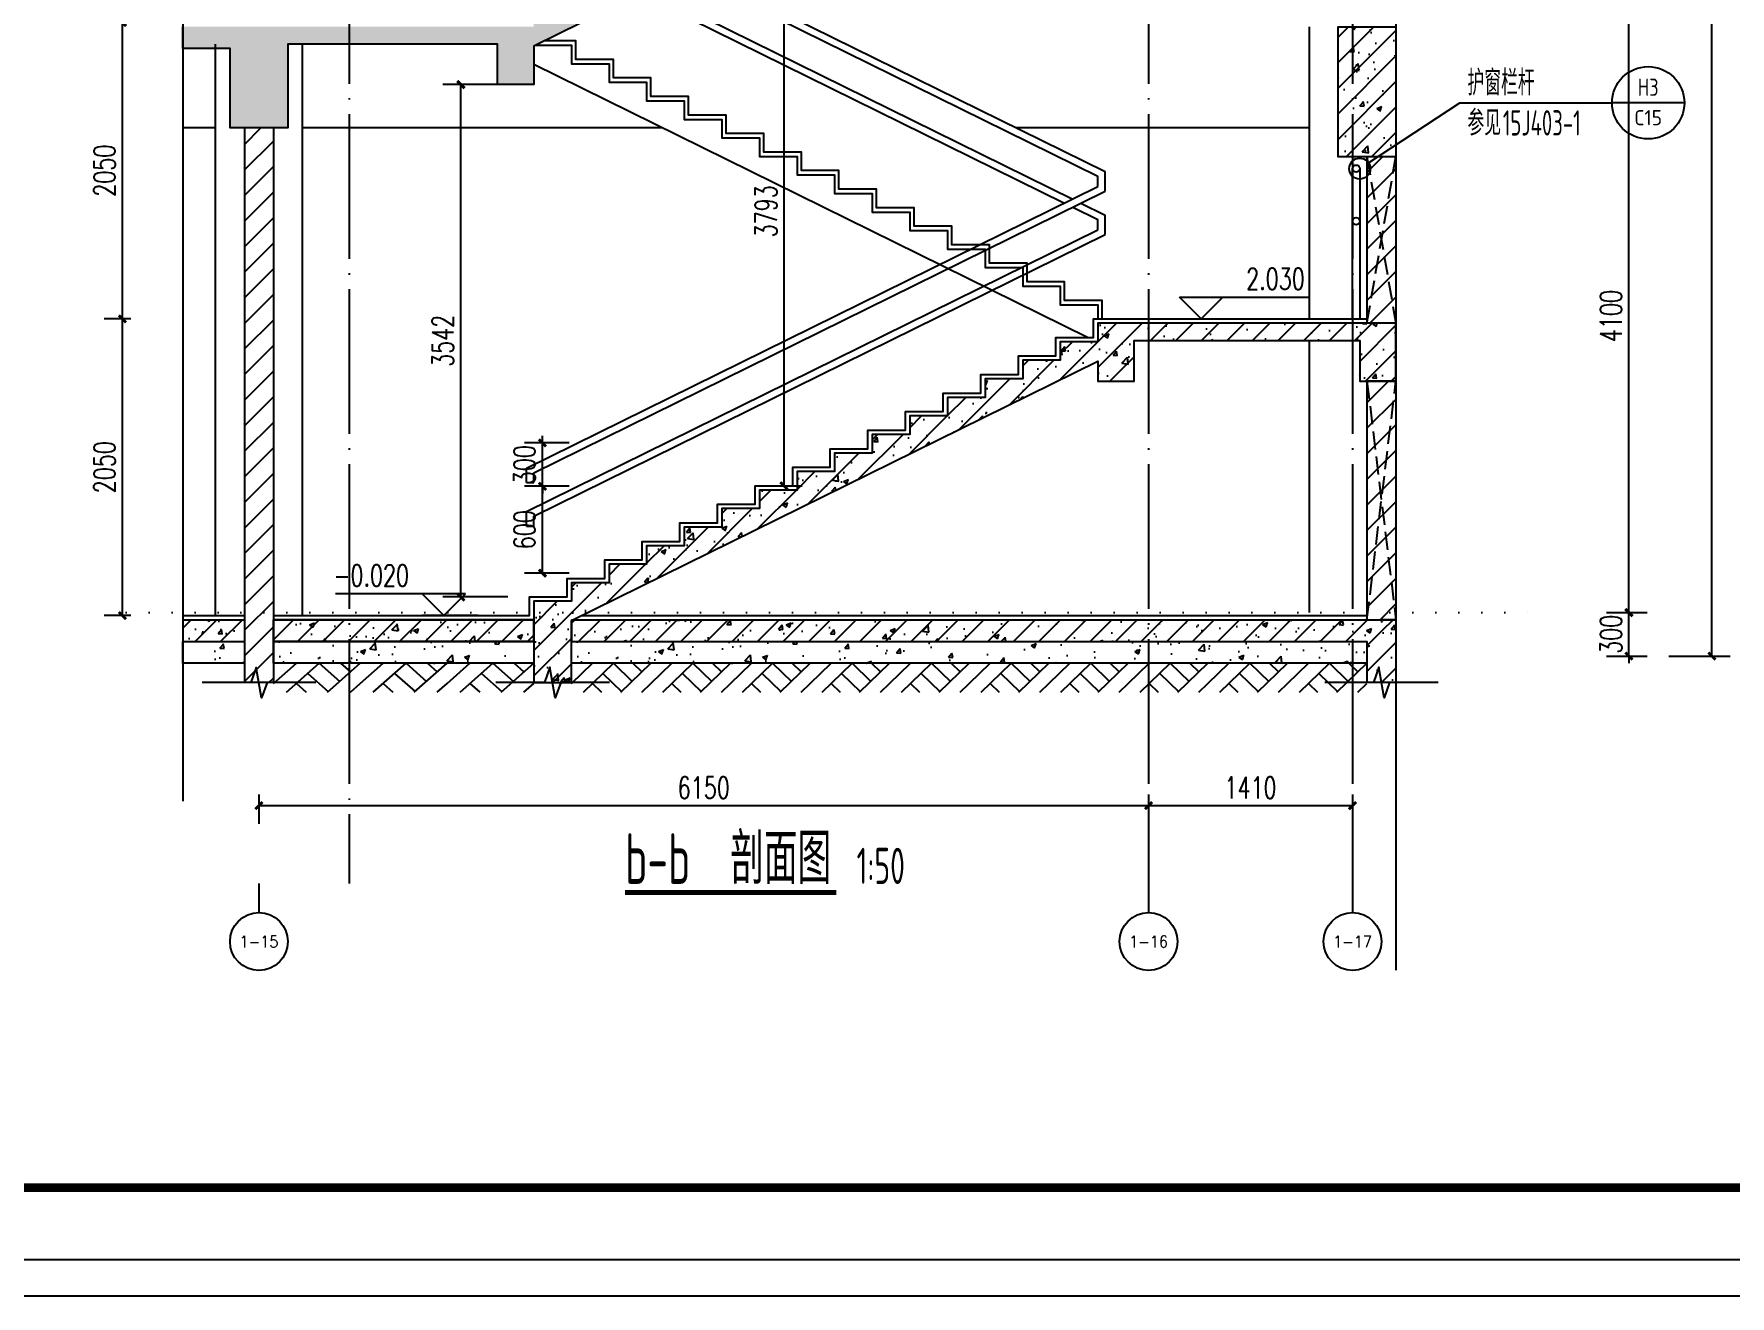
# Model space of a CAD drawing. Header units: millimetres. Extents: x -1048436 to -185795, y -983427 to 400387.
# Drawn here: x -554272 to -542546, y -688850 to -680126 of the extents above; entities that cross this region are included whole.
import ezdxf
from ezdxf.enums import TextEntityAlignment as Align

# ---------------------------------------------------------------- set-up
doc = ezdxf.new("R2010")
doc.units = ezdxf.units.MM
doc.header["$LTSCALE"] = 500
for name, pattern in [('DASH', [0.35, 0.25, -0.1]), ('DOT2', [3.175, 0, -3.175]), ('DOTE', [2.42, 2, -0.2, 0.02, -0.2])]:
    doc.linetypes.add(name, pattern=pattern)
for name, color, linetype in [('C-SHET-TTLB', 11, 'Continuous'), ('PUB_DIM', 3, 'Continuous'), ('PUB_TEXT', 7, 'Continuous'), ('建-填充', 9, 'Continuous'), ('建-墙', 254, 'Continuous'), ('建-墙-完成面', 95, 'Continuous'), ('建-墙-混凝土墙', 6, 'Continuous'), ('建-文字', 4, 'Continuous'), ('建-楼层线', 1, 'DOT2'), ('建-楼梯-扶手栏杆', 3, 'Continuous'), ('建-符号', 13, 'Continuous'), ('建-轴线', 16, 'DOTE')]:
    doc.layers.add(name, color=color, linetype=linetype)
doc.styles.add('_TCH_AXIS', font='COMPLEX', dxfattribs={"bigfont": 'GBCBIG'})
doc.styles.add('_TCH_DIM', font='SIMPLEX', dxfattribs={"bigfont": 'GBCBIG'})
doc.styles.add('_TCH_DIM_T3', font='SIMPLEX', dxfattribs={"width": 0.705882, "bigfont": 'GBCBIG'})
doc.styles.add('ECADI', font='hzs.shx', dxfattribs={"width": 0.7, "bigfont": 'hztxt.shx'})
doc.styles.add('XD2008', font='xd-hzs.shx', dxfattribs={"width": 0.7, "bigfont": 'xd-hztxt.shx'})
doc.dimstyles.new('_TCH_ARCH&&50', dxfattribs={"dimtxt": 148.75, "dimasz": 50, "dimexe": 125, "dimexo": 150, "dimgap": 50, "dimtad": 1, "dimdec": 0, "dimzin": 0, "dimdsep": 46, "dimtxsty": '_TCH_DIM_T3', "dimblk": 'ARCHTICK', "dimcen": 0.09, "dimclrt": 7, "dimazin": 2, "dimtfac": 1, "dimtdec": 0, "dimtix": 1, "dimtmove": 2, "dimatfit": 3, "dimldrblk": 'ARCHTICK', "dimfxl": 1, "dimtolj": 1, "dimtzin": 0, "dimarcsym": 0})
pattern_1 = [(45, (-240319.53, 714700.37), (-88.388348, 88.388348), []), (50, (-240319.53, 714700.37), (358.63009, -31.37607), [37.5, -412.5]), (355, (-240319.53, 714700.37), (-69.37567, 376.09607), [30, -330]), (100.4514, (-240289.64, 714697.76), (289.25469, 344.71977), [31.870095, -350.57106]), (46.1842, (-240319.53, 714800.37), (533.62052, -82.75951), [56.25, -618.75]), (96.6356, (-240275.06, 714793.47), (467.33135, 487.05894), [47.80514, -525.8565]), (351.1842, (-240319.5, 714800.37), (467.33097, 487.0593), [45, -495]), (21, (-240269.53, 714775.37), (298.453526, -201.309445), [37.5, -412.5]), (326, (-240269.53, 714775.37), (121.65767, 362.57502), [30, -330]), (71.4514, (-240244.66, 714758.6), (420.111314, 161.26525), [31.870095, -350.57106]), (37.5, (-240319.53, 714700.37), (6.079928, 166.446927), [0, -326, 0, -335, 0, -331.25]), (7.5, (-240319.53, 714700.37), (131.534769, 197.205856), [0, -191, 0, -318.5, 0, -126.25]), (327.5, (-240431.03, 714700.37), (266.911218, -11.277436), [0, -125, 0, -390, 0, -517.5]), (317.5, (-240481.03, 714700.37), (291.593085, 50.05249), [0, -162.5, 0, -259, 0, -367.5])]
pattern_2 = [(45, (0, 89.76), (-88.388383, 88.388383), [])]
pattern_3 = [(45, (0, 0), (-88.388348, 88.388348), []), (50, (0, 0), (358.63009, -31.37607), [37.5, -412.5]), (355, (0, 0), (-69.37567, 376.09607), [30, -330]), (100.4514, (29.9, -2.6), (289.25469, 344.71977), [31.8701, -350.57106]), (46.1842, (0, 100), (533.62052, -82.7595), [56.25, -618.75]), (96.6356, (44.47, 93.1), (467.33135, 487.05894), [47.80514, -525.8565]), (351.1842, (0, 100), (467.33097, 487.0593), [45, -495]), (21, (50, 75), (298.45353, -201.30945), [37.5, -412.5]), (326, (50, 75), (121.65767, 362.57502), [30, -330]), (71.4514, (74.87, 58.22), (420.11131, 161.26525), [31.8701, -350.57106]), (37.5, (0, 0), (6.079928, 166.446927), [0, -326, 0, -335, 0, -331.25]), (7.5, (0, 0), (131.53477, 197.205856), [0, -191, 0, -318.5, 0, -126.25]), (327.5, (-111.5, 0), (266.911218, -11.277436), [0, -125, 0, -390, 0, -517.5]), (317.5, (-161.5, 0), (291.593085, 50.05249), [0, -162.5, 0, -259, 0, -367.5])]

# ---------------------------------------------------------------- blocks, each defined once
blk = doc.blocks.new('集团图框A1')
at = {"layer": 'C-SHET-TTLB'}
for points in [[(1095.85, -95.53), (1095.85, -699.53), (244.85, -699.53), (244.85, -95.53)], [(1090.85, -100.53), (1090.85, -694.53), (249.85, -694.53), (249.85, -100.53)]]:
    blk.add_lwpolyline(points, close=True, dxfattribs=at)
at = {"layer": 'C-SHET-TTLB', "const_width": 1.2}
blk.add_lwpolyline([(268.25, -110.53), (1080.85, -110.53), (1080.85, -684.53), (268.25, -684.53)], close=True, dxfattribs=at)
at = {"color": 2, "style": 'ECADI', "width": 0.7}
for tag, p in [('日期1', (1073.26, -381.71)), ('序号1', (1009.72, -381.88)), ('记要1', (1037.92, -381.9)), ('序号2', (1009.72, -387.77)), ('记要2', (1037.92, -387.79)), ('日期2', (1073.26, -387.6)), ('日期3', (1073.26, -393.46)), ('序号3', (1009.72, -393.63)), ('记要3', (1037.92, -393.65)), ('序号4', (1009.72, -399.51)), ('记要4', (1037.92, -399.53)), ('日期4', (1073.26, -399.35)), ('合作设计单位', (1042.53, -542.75)), ('审定人', (1041.84, -561.74)), ('审核人', (1041.84, -571.23)), ('设计总负责人', (1041.84, -580.99)), ('专业负责人', (1041.84, -591.72)), ('校对人', (1041.84, -601.96)), ('设计人', (1041.84, -611.83)), ('建设单位上', (1044.38, -619.93)), ('建设单位中', (1044.38, -623.89)), ('建设单位下', (1044.38, -627.74)), ('项目名称上', (1044.35, -632.3)), ('项目名称中', (1044.35, -636.38)), ('项目名称下', (1044.35, -640.33)), ('子项', (1043.59, -646.93)), ('图名上', (1044.47, -653.59)), ('图名中', (1044.47, -657.5)), ('图名下', (1044.47, -661.62)), ('工程编号', (1027.1, -667.58)), ('阶段', (1063.92, -667.61)), ('比例', (1025.96, -674.19)), ('专业', (1063.72, -673.97)), ('日期', (1026.1, -680.73)), ('图别、图号', (1066.05, -680.84))]:
    blk.add_attdef(tag, text='', height=3.5, dxfattribs=at).set_placement(p, align=Align.MIDDLE)
blk = doc.blocks.new('A1')
blk.add_blockref('集团图框A1', (-609654.51, -640037.88))
blk = doc.blocks.new('_ArchTick')
at = {"color": 0, "linetype": 'ByBlock', "const_width": 0.4}
blk.add_lwpolyline([(-0.5, -0.5), (0.5, 0.5)], dxfattribs=at)
blk = doc.blocks.new('*D234')
at = {"layer": 'Defpoints', "color": 0, "transparency": 16777216}
for p in [(-549286, -679456), (-549086, -679456), (-549286, -683249)]:
    blk.add_point(p, dxfattribs=at)
at = {"layer": 'PUB_DIM', "color": 0, "lineweight": -2, "transparency": 16777216}
for p, q in [((-549136, -679456), (-548961, -679456)), ((-549086, -683249), (-549086, -679456)), ((-549136, -683249), (-548961, -683249))]:
    blk.add_line(p, q, dxfattribs=at)
at = {"layer": 'PUB_DIM', "color": 0, "lineweight": -2, "transparency": 16777216, "xscale": 50, "yscale": 50, "zscale": 50}
for p, rotation in [((-549086, -679456), 90), ((-549086, -683249), 270)]:
    blk.add_blockref('_ArchTick', p, dxfattribs=dict(at, rotation=rotation))
at = {"layer": 'PUB_DIM', "color": 7, "transparency": 16777216, "insert": (-549211, -681352), "char_height": 148.8, "attachment_point": 5, "rotation": 90, "style": '_TCH_DIM_T3'}
blk.add_mtext('\\A1;3793', dxfattribs=at)
blk = doc.blocks.new('*D235')
at = {"layer": 'Defpoints', "color": 0, "transparency": 16777216}
for p in [(-551320, -680476), (-550846, -680476), (-550846, -684018)]:
    blk.add_point(p, dxfattribs=at)
at = {"layer": 'PUB_DIM', "color": 0, "lineweight": -2, "transparency": 16777216}
for p, q in [((-550996, -680476), (-551445, -680476)), ((-551320, -684018), (-551320, -680476)), ((-550996, -684018), (-551445, -684018))]:
    blk.add_line(p, q, dxfattribs=at)
at = {"layer": 'PUB_DIM', "color": 0, "lineweight": -2, "transparency": 16777216, "xscale": 50, "yscale": 50, "zscale": 50}
for p, rotation in [((-551320, -680476), 90), ((-551320, -684018), 270)]:
    blk.add_blockref('_ArchTick', p, dxfattribs=dict(at, rotation=rotation))
at = {"layer": 'PUB_DIM', "color": 7, "transparency": 16777216, "insert": (-551445, -682247), "char_height": 148.8, "attachment_point": 5, "rotation": 90, "style": '_TCH_DIM_T3'}
blk.add_mtext('\\A1;3542', dxfattribs=at)
blk = doc.blocks.new('*D236')
at = {"layer": 'Defpoints', "color": 0, "transparency": 16777216}
for p in [(-543120, -661526), (-542671, -661526), (-543120, -684426)]:
    blk.add_point(p, dxfattribs=at)
at = {"layer": 'PUB_DIM', "color": 0, "lineweight": -2, "transparency": 16777216}
for p, q in [((-542970, -661526), (-542546, -661526)), ((-542671, -684426), (-542671, -661526)), ((-542970, -684426), (-542546, -684426))]:
    blk.add_line(p, q, dxfattribs=at)
at = {"layer": 'PUB_DIM', "color": 0, "lineweight": -2, "transparency": 16777216, "xscale": 50, "yscale": 50, "zscale": 50}
for p, rotation in [((-542671, -661526), 90), ((-542671, -684426), 270)]:
    blk.add_blockref('_ArchTick', p, dxfattribs=dict(at, rotation=rotation))
at = {"layer": 'PUB_DIM', "color": 7, "transparency": 16777216, "insert": (-542808, -678003), "char_height": 148.8, "attachment_point": 5, "rotation": 90, "style": '_TCH_DIM_T3'}
blk.add_mtext('\\A1;22900', dxfattribs=at)
blk = doc.blocks.new('*D237')
at = {"layer": 'Defpoints', "color": 0, "transparency": 16777216}
for p in [(-543551, -684126), (-543245, -684126), (-543551, -684426)]:
    blk.add_point(p, dxfattribs=at)
at = {"layer": 'PUB_DIM', "color": 0, "lineweight": -2, "transparency": 16777216}
for p, q in [((-543245, -684126), (-543245, -684076)), ((-543401, -684126), (-543120, -684126)), ((-543245, -684426), (-543245, -684126)), ((-543401, -684426), (-543120, -684426)), ((-543245, -684426), (-543245, -684476))]:
    blk.add_line(p, q, dxfattribs=at)
at = {"layer": 'PUB_DIM', "color": 0, "lineweight": -2, "transparency": 16777216, "xscale": 50, "yscale": 50, "zscale": 50}
for p, rotation in [((-543245, -684126), 270), ((-543245, -684426), 90)]:
    blk.add_blockref('_ArchTick', p, dxfattribs=dict(at, rotation=rotation))
at = {"layer": 'PUB_DIM', "color": 7, "transparency": 16777216, "insert": (-543369, -684276), "char_height": 148.8, "attachment_point": 5, "rotation": 90, "style": '_TCH_DIM_T3'}
blk.add_mtext('\\A1;300', dxfattribs=at)
blk = doc.blocks.new('*D238')
at = {"layer": 'Defpoints', "color": 0, "transparency": 16777216}
for p in [(-543551, -680026), (-543245, -680026), (-543551, -684126)]:
    blk.add_point(p, dxfattribs=at)
at = {"layer": 'PUB_DIM', "color": 0, "lineweight": -2, "transparency": 16777216}
for p, q in [((-543401, -680026), (-543120, -680026)), ((-543245, -684126), (-543245, -680026)), ((-543401, -684126), (-543120, -684126))]:
    blk.add_line(p, q, dxfattribs=at)
at = {"layer": 'PUB_DIM', "color": 0, "lineweight": -2, "transparency": 16777216, "xscale": 50, "yscale": 50, "zscale": 50}
for p, rotation in [((-543245, -680026), 90), ((-543245, -684126), 270)]:
    blk.add_blockref('_ArchTick', p, dxfattribs=dict(at, rotation=rotation))
at = {"layer": 'PUB_DIM', "color": 7, "transparency": 16777216, "insert": (-543369, -682076), "char_height": 148.8, "attachment_point": 5, "rotation": 90, "style": '_TCH_DIM_T3'}
blk.add_mtext('\\A1;4100', dxfattribs=at)
blk = doc.blocks.new('*D2611')
at = {"layer": 'Defpoints', "color": 0, "transparency": 16777216}
for p in [(-550756, -683253), (-550421, -683253), (-550421, -683853)]:
    blk.add_point(p, dxfattribs=at)
at = {"layer": 'PUB_DIM', "color": 0, "lineweight": -2, "transparency": 16777216}
for p, q in [((-550571, -683253), (-550881, -683253)), ((-550756, -683853), (-550756, -683253)), ((-550571, -683853), (-550881, -683853))]:
    blk.add_line(p, q, dxfattribs=at)
at = {"layer": 'PUB_DIM', "color": 0, "lineweight": -2, "transparency": 16777216, "xscale": 50, "yscale": 50, "zscale": 50}
for p, rotation in [((-550756, -683253), 90), ((-550756, -683853), 270)]:
    blk.add_blockref('_ArchTick', p, dxfattribs=dict(at, rotation=rotation))
at = {"layer": 'PUB_DIM', "color": 7, "transparency": 16777216, "insert": (-550880, -683553), "char_height": 148.8, "attachment_point": 5, "rotation": 90, "style": '_TCH_DIM_T3'}
blk.add_mtext('\\A1;600', dxfattribs=at)
blk = doc.blocks.new('*D2612')
at = {"layer": 'Defpoints', "color": 0, "transparency": 16777216}
for p in [(-550756, -682953), (-550421, -682953), (-550421, -683253)]:
    blk.add_point(p, dxfattribs=at)
at = {"layer": 'PUB_DIM', "color": 0, "lineweight": -2, "transparency": 16777216}
for p, q in [((-550756, -682953), (-550756, -682903)), ((-550571, -682953), (-550881, -682953)), ((-550756, -683253), (-550756, -682953)), ((-550571, -683253), (-550881, -683253)), ((-550756, -683253), (-550756, -683303))]:
    blk.add_line(p, q, dxfattribs=at)
at = {"layer": 'PUB_DIM', "color": 0, "lineweight": -2, "transparency": 16777216, "xscale": 50, "yscale": 50, "zscale": 50}
for p, rotation in [((-550756, -682953), 270), ((-550756, -683253), 90)]:
    blk.add_blockref('_ArchTick', p, dxfattribs=dict(at, rotation=rotation))
at = {"layer": 'PUB_DIM', "color": 7, "transparency": 16777216, "insert": (-550880, -683103), "char_height": 148.8, "attachment_point": 5, "rotation": 90, "style": '_TCH_DIM_T3'}
blk.add_mtext('\\A1;300', dxfattribs=at)
blk = doc.blocks.new('*D2673')
at = {"layer": 'Defpoints', "color": 0, "transparency": 16777216}
for p in [(-552716, -685234), (-546566, -685234), (-546566, -685460)]:
    blk.add_point(p, dxfattribs=at)
at = {"layer": 'PUB_DIM', "color": 0, "lineweight": -2, "transparency": 16777216}
for p, q in [((-552716, -685384), (-552716, -685585)), ((-546566, -685384), (-546566, -685585)), ((-552716, -685460), (-546566, -685460))]:
    blk.add_line(p, q, dxfattribs=at)
at = {"layer": 'PUB_DIM', "color": 0, "lineweight": -2, "transparency": 16777216, "xscale": 50, "yscale": 50, "zscale": 50, "rotation": 180}
blk.add_blockref('_ArchTick', (-552716, -685460), dxfattribs=at)
at = {"layer": 'PUB_DIM', "color": 0, "lineweight": -2, "transparency": 16777216, "xscale": 50, "yscale": 50, "zscale": 50}
blk.add_blockref('_ArchTick', (-546566, -685460), dxfattribs=at)
at = {"layer": 'PUB_DIM', "color": 7, "transparency": 16777216, "insert": (-549641, -685336), "char_height": 148.8, "attachment_point": 5, "style": '_TCH_DIM_T3'}
blk.add_mtext('\\A1;6150', dxfattribs=at)
blk = doc.blocks.new('*D2674')
at = {"layer": 'Defpoints', "color": 0, "transparency": 16777216}
for p in [(-546566, -685234), (-545156, -685234), (-545156, -685460)]:
    blk.add_point(p, dxfattribs=at)
at = {"layer": 'PUB_DIM', "color": 0, "lineweight": -2, "transparency": 16777216}
for p, q in [((-546566, -685384), (-546566, -685585)), ((-545156, -685384), (-545156, -685585)), ((-546566, -685460), (-545156, -685460))]:
    blk.add_line(p, q, dxfattribs=at)
at = {"layer": 'PUB_DIM', "color": 0, "lineweight": -2, "transparency": 16777216, "xscale": 50, "yscale": 50, "zscale": 50, "rotation": 180}
blk.add_blockref('_ArchTick', (-546566, -685460), dxfattribs=at)
at = {"layer": 'PUB_DIM', "color": 0, "lineweight": -2, "transparency": 16777216, "xscale": 50, "yscale": 50, "zscale": 50}
blk.add_blockref('_ArchTick', (-545156, -685460), dxfattribs=at)
at = {"layer": 'PUB_DIM', "color": 7, "transparency": 16777216, "insert": (-545861, -685336), "char_height": 148.8, "attachment_point": 5, "style": '_TCH_DIM_T3'}
blk.add_mtext('\\A1;1410', dxfattribs=at)
blk = doc.blocks.new('*D2683')
at = {"layer": 'Defpoints', "color": 0, "transparency": 16777216}
for p in [(-553660, -682096), (-553452, -682096), (-553452, -684146)]:
    blk.add_point(p, dxfattribs=at)
at = {"layer": 'PUB_DIM', "color": 0, "lineweight": -2, "transparency": 16777216}
for p, q in [((-553602, -682096), (-553785, -682096)), ((-553660, -684146), (-553660, -682096)), ((-553602, -684146), (-553785, -684146))]:
    blk.add_line(p, q, dxfattribs=at)
at = {"layer": 'PUB_DIM', "color": 0, "lineweight": -2, "transparency": 16777216, "xscale": 50, "yscale": 50, "zscale": 50}
for p, rotation in [((-553660, -682096), 90), ((-553660, -684146), 270)]:
    blk.add_blockref('_ArchTick', p, dxfattribs=dict(at, rotation=rotation))
at = {"layer": 'PUB_DIM', "color": 7, "transparency": 16777216, "insert": (-553784, -683121), "char_height": 148.8, "attachment_point": 5, "rotation": 90, "style": '_TCH_DIM_T3'}
blk.add_mtext('\\A1;2050', dxfattribs=at)
blk = doc.blocks.new('*D2684')
at = {"layer": 'Defpoints', "color": 0, "transparency": 16777216}
for p in [(-553660, -680046), (-553452, -680046), (-553452, -682096)]:
    blk.add_point(p, dxfattribs=at)
at = {"layer": 'PUB_DIM', "color": 0, "lineweight": -2, "transparency": 16777216}
for p, q in [((-553602, -680046), (-553785, -680046)), ((-553660, -682096), (-553660, -680046)), ((-553602, -682096), (-553785, -682096))]:
    blk.add_line(p, q, dxfattribs=at)
at = {"layer": 'PUB_DIM', "color": 0, "lineweight": -2, "transparency": 16777216, "xscale": 50, "yscale": 50, "zscale": 50}
for p, rotation in [((-553660, -680046), 90), ((-553660, -682096), 270)]:
    blk.add_blockref('_ArchTick', p, dxfattribs=dict(at, rotation=rotation))
at = {"layer": 'PUB_DIM', "color": 7, "transparency": 16777216, "insert": (-553784, -681071), "char_height": 148.8, "attachment_point": 5, "rotation": 90, "style": '_TCH_DIM_T3'}
blk.add_mtext('\\A1;2050', dxfattribs=at)
blk = doc.blocks.new('$LinePat$素土夯实')
at = {"color": 0}
for p, q in [((0, -210), (210, 0)), ((120, -300), (420, 0)), ((420, 0), (608, -188)), ((495, -300), (795, 0)), ((615, 0), (705, -90)), ((315, -105), (502, -293)), ((210, -210), (300, -300)), ((705, -300), (795, -210))]:
    blk.add_line(p, q, dxfattribs=at)

msp = doc.modelspace()

# ---------------------------------------------------------------- hatches: boundary and pattern name
h = msp.add_hatch()
h.set_pattern_fill('混凝土', color=256, scale=50)
h.set_pattern_definition([(50, (73816.1, 60786.92), (358.63009, -31.37607), [37.5, -412.5]), (355, (73816.1, 60786.92), (-69.37567, 376.09607), [30, -330]), (100.4514, (73846, 60784.3), (289.25469, 344.71977), [31.8701, -350.57106]), (46.1842, (73816.1, 60886.92), (533.62052, -82.7595), [56.25, -618.75]), (96.6356, (73860.6, 60880), (467.33135, 487.05894), [47.80514, -525.8565]), (351.1842, (73816.1, 60886.9), (467.33097, 487.0593), [45, -495]), (21, (73866.1, 60861.92), (298.45353, -201.309445), [37.5, -412.5]), (326, (73866.1, 60861.92), (121.65767, 362.57502), [30, -330]), (71.4514, (73890.98, 60845.15), (420.11131, 161.26525), [31.8701, -350.57106]), (37.5, (73816.11, 60786.92), (6.079928, 166.446927), [0, -326, 0, -335, 0, -331.25]), (7.5, (73816.11, 60786.92), (131.53477, 197.205856), [0, -191, 0, -318.5, 0, -126.25]), (327.5, (73704.61, 60786.92), (266.911218, -11.277436), [0, -125, 0, -390, 0, -517.5]), (317.5, (73654.6, 60786.92), (291.593085, 50.05249), [0, -162.5, 0, -259, 0, -367.5])])
h.paths.add_polyline_path([(-553241.2, -684325.9), (-552815.9, -684325.9), (-552815.9, -684475.9), (-553241.2, -684475.9)])
h = msp.add_hatch()
h.set_pattern_fill('混凝土', color=256, scale=50)
h.set_pattern_definition([(50, (76075.97, 60786.92), (358.63009, -31.37607), [37.5, -412.5]), (355, (76075.97, 60786.92), (-69.37567, 376.09607), [30, -330]), (100.4514, (76105.85, 60784.3), (289.25469, 344.71977), [31.8701, -350.57106]), (46.1842, (76075.97, 60886.92), (533.62052, -82.7595), [56.25, -618.75]), (96.6356, (76120.43, 60880), (467.33135, 487.05894), [47.80514, -525.8565]), (351.1842, (76075.97, 60886.9), (467.33097, 487.0593), [45, -495]), (21, (76125.97, 60861.92), (298.45353, -201.309445), [37.5, -412.5]), (326, (76125.97, 60861.92), (121.65767, 362.57502), [30, -330]), (71.4514, (76150.84, 60845.15), (420.11131, 161.26525), [31.8701, -350.57106]), (37.5, (76075.97, 60786.92), (6.079928, 166.446927), [0, -326, 0, -335, 0, -331.25]), (7.5, (76075.97, 60786.92), (131.53477, 197.205856), [0, -191, 0, -318.5, 0, -126.25]), (327.5, (75964.47, 60786.92), (266.911218, -11.277436), [0, -125, 0, -390, 0, -517.5]), (317.5, (75914.47, 60786.92), (291.593085, 50.05249), [0, -162.5, 0, -259, 0, -367.5])])
h.paths.add_polyline_path([(-552616.1, -684325.9), (-550816, -684325.9), (-550816, -684475.9), (-552616.1, -684475.9)])
h = msp.add_hatch()
h.set_pattern_fill('混凝土', color=256, scale=50)
h.set_pattern_definition([(50, (78136.04, 60786.92), (358.63009, -31.37607), [37.5, -412.5]), (355, (78136.04, 60786.92), (-69.37567, 376.09607), [30, -330]), (100.4514, (78165.92, 60784.3), (289.25469, 344.71977), [31.8701, -350.57106]), (46.1842, (78136.04, 60886.92), (533.62052, -82.7595), [56.25, -618.75]), (96.6356, (78180.5, 60880), (467.33135, 487.05894), [47.80514, -525.8565]), (351.1842, (78136.04, 60886.9), (467.33097, 487.0593), [45, -495]), (21, (78186.04, 60861.92), (298.45353, -201.309445), [37.5, -412.5]), (326, (78186.04, 60861.92), (121.65767, 362.57502), [30, -330]), (71.4514, (78210.9, 60845.15), (420.11131, 161.26525), [31.8701, -350.57106]), (37.5, (78136.04, 60786.92), (6.079928, 166.446927), [0, -326, 0, -335, 0, -331.25]), (7.5, (78136.04, 60786.92), (131.53477, 197.205856), [0, -191, 0, -318.5, 0, -126.25]), (327.5, (78024.54, 60786.92), (266.911218, -11.277436), [0, -125, 0, -390, 0, -517.5]), (317.5, (77974.54, 60786.92), (291.593085, 50.05249), [0, -162.5, 0, -259, 0, -367.5])])
h.paths.add_polyline_path([(-550556, -684325.9), (-545056, -684325.9), (-545056, -684475.9), (-550556, -684475.9)])
at = {"layer": '建-填充'}
h = msp.add_hatch(dxfattribs=at)
h.set_pattern_fill('钢筋混凝土', color=256, scale=50, style=0)
h.set_pattern_definition(pattern_1)
h.paths.add_polyline_path([(-553241.2, -680225.9), (-553241.2, -680075.9), (-550816, -680075.9), (-550816, -679947.7), (-550556, -679947.7), (-550556, -679819.6), (-550296, -679819.6), (-550296, -679691.5), (-550036, -679691.5), (-550036, -679563.4), (-549776, -679563.4), (-549776, -679435.2), (-549516, -679435.2), (-549516, -679307.1), (-549256, -679307.1), (-549256, -679179), (-548996, -679179), (-548996, -679050.9), (-548736, -679050.9), (-548736, -678922.7), (-548476, -678922.7), (-548476, -678794.6), (-548216, -678794.6), (-548216, -678666.5), (-547956, -678666.5), (-547956, -678538.4), (-547696, -678538.4), (-547696, -678410.2), (-547436, -678410.2), (-547436, -678282.1), (-547176, -678282.1), (-547176, -678154), (-546916, -678154), (-546916, -678025.9), (-544856, -678025.9), (-544856, -678425.9), (-545106, -678425.9), (-545106, -678145.9), (-546666, -678145.9), (-546666, -678425.9), (-546916, -678425.9), (-546916, -678287.8), (-550816, -680209.6), (-550816, -680475.9), (-551066, -680475.9), (-551066, -680195.9), (-552516, -680195.9), (-552516, -680775.9), (-552916, -680775.9), (-552916, -680225.9)])
h = msp.add_hatch(dxfattribs=at)
h.set_pattern_fill('钢筋混凝土', color=256, scale=50, style=0)
h.set_pattern_definition([(45, (-240059.6, 714700.37), (-88.388348, 88.388348), []), (50, (-240059.6, 714700.37), (358.63009, -31.37607), [37.5, -412.5]), (355, (-240059.6, 714700.37), (-69.37567, 376.09607), [30, -330]), (100.4514, (-240029.7, 714697.76), (289.25469, 344.71977), [31.870095, -350.57106]), (46.1842, (-240059.6, 714800.37), (533.62052, -82.75951), [56.25, -618.75]), (96.6356, (-240015.13, 714793.47), (467.33135, 487.05894), [47.80514, -525.8565]), (351.1842, (-240059.6, 714800.37), (467.33097, 487.0593), [45, -495]), (21, (-240009.6, 714775.37), (298.453526, -201.309445), [37.5, -412.5]), (326, (-240009.6, 714775.37), (121.65767, 362.57502), [30, -330]), (71.4514, (-239984.73, 714758.6), (420.111314, 161.26525), [31.870095, -350.57106]), (37.5, (-240059.6, 714700.37), (6.079928, 166.446927), [0, -326, 0, -335, 0, -331.25]), (7.5, (-240059.6, 714700.37), (131.534769, 197.205856), [0, -191, 0, -318.5, 0, -126.25]), (327.5, (-240171.1, 714700.37), (266.911218, -11.277436), [0, -125, 0, -390, 0, -517.5]), (317.5, (-240221.1, 714700.37), (291.593085, 50.05249), [0, -162.5, 0, -259, 0, -367.5])])
h.paths.add_polyline_path([(-544856, -680075.9), (-544856, -680975.9), (-545256, -680975.9), (-545256, -680075.9)])
h = msp.add_hatch(dxfattribs=at)
h.set_pattern_fill('普通砖', color=256, scale=50, style=0)
h.set_pattern_definition(pattern_2)
h.paths.add_polyline_path([(-552816.1, -680775.9), (-552816.1, -684609.6), (-552616.1, -684609.6), (-552616.1, -680775.9)])
h = msp.add_hatch(dxfattribs=at)
h.set_pattern_fill('普通砖', color=256, scale=50, style=0)
h.set_pattern_definition(pattern_2)
h.paths.add_polyline_path([(-545056, -680975.9), (-545056, -682125.9), (-544856, -682125.9), (-544856, -680975.9)])
h = msp.add_hatch(dxfattribs=at)
h.set_pattern_fill('钢筋混凝土', color=256, scale=50, style=0)
h.set_pattern_definition(pattern_1)
h.paths.add_polyline_path([(-550556, -684609.6), (-550556, -684181.5), (-546916, -682387.8), (-546916, -682525.9), (-546666, -682525.9), (-546666, -682245.9), (-545106, -682245.9), (-545106, -682525.9), (-544856, -682525.9), (-544856, -682125.9), (-546916, -682125.9), (-546916, -682254), (-547176, -682254), (-547176, -682382.1), (-547436, -682382.1), (-547436, -682510.2), (-547696, -682510.2), (-547696, -682638.4), (-547956, -682638.4), (-547956, -682766.5), (-548216, -682766.5), (-548216, -682894.6), (-548476, -682894.6), (-548476, -683022.7), (-548736, -683022.7), (-548736, -683150.9), (-548996, -683150.9), (-548996, -683279), (-549256, -683279), (-549256, -683407.1), (-549516, -683407.1), (-549516, -683535.2), (-549776, -683535.2), (-549776, -683663.4), (-550036, -683663.4), (-550036, -683791.5), (-550296, -683791.5), (-550296, -683919.6), (-550556, -683919.6), (-550556, -684047.7), (-550816, -684047.7), (-550816, -684609.6)])
h = msp.add_hatch(dxfattribs=at)
h.set_pattern_fill('普通砖', color=256, scale=50, style=0)
h.set_pattern_definition(pattern_2)
h.paths.add_polyline_path([(-545056, -682525.9), (-545056, -684175.9), (-544856, -684175.9), (-544856, -682525.9)])
h = msp.add_hatch(dxfattribs=at)
h.set_pattern_fill('钢筋混凝土', color=256, scale=50, style=0)
h.set_pattern_definition(pattern_3)
h.paths.add_polyline_path([(-553241.2, -684325.9), (-552815.9, -684325.9), (-552815.9, -684175.9), (-553241.2, -684175.9)])
h = msp.add_hatch(dxfattribs=at)
h.set_pattern_fill('钢筋混凝土', color=256, scale=50, style=0)
h.set_pattern_definition(pattern_3)
h.paths.add_polyline_path([(-550816, -684175.9), (-552616.1, -684175.9), (-552616.1, -684325.9), (-550816, -684325.9)])
h = msp.add_hatch(dxfattribs=at)
h.set_pattern_fill('钢筋混凝土', color=256, scale=50, style=0)
h.set_pattern_definition(pattern_3)
h.paths.add_polyline_path([(-550556, -684325.9), (-545056, -684325.9), (-544981, -684238.4), (-545056, -684175.9), (-550556, -684175.9)])
h = msp.add_hatch(dxfattribs=at)
h.set_pattern_fill('钢筋混凝土', color=256, scale=50, style=0)
h.set_pattern_definition(pattern_3)
h.paths.add_polyline_path([(-544956, -684175.9), (-544955.9, -684175.9), (-544981, -684238.4), (-544856, -684275.9), (-544856, -684175.9)])
h = msp.add_hatch(dxfattribs=at)
h.set_pattern_fill('钢筋混凝土', color=256, scale=50, style=0)
h.set_pattern_definition(pattern_3)
h.paths.add_polyline_path([(-544981, -684238.4), (-545056, -684325.9), (-545056, -684609.6), (-544856, -684609.6), (-544856, -684275.9)])

# ---------------------------------------------------------------- linework, layer by layer
for p, q in [((-544856, -672525.9), (-544856, -686597.8)), ((-545456, -680075.9), (-545456, -682095.9)), ((-553016, -684145.9), (-553016, -680195.9)), ((-552416, -684145.9), (-552416, -680195.9)), ((-553016, -680775.9), (-553241.2, -680775.9)), ((-549927, -680775.9), (-552416, -680775.9)), ((-545456, -680775.9), (-547478.3, -680775.9)), ((-545456, -682245.9), (-545456, -684125.9)), ((-553241.2, -684175.9), (-552816.1, -684175.9)), ((-552716.1, -684175.9), (-552716, -684175.9)), ((-552616.1, -684175.9), (-550816, -684175.9)), ((-550544.5, -684175.9), (-544856, -684175.9))]:
    msp.add_line(p, q)
at = {"linetype": 'DASH'}
for points in [[(-545056, -680975.9), (-544856, -682125.9)], [(-545056, -682125.9), (-544856, -680975.9)], [(-545056, -682525.9), (-544856, -684175.9)], [(-545056, -684175.9), (-544856, -682525.9)]]:
    msp.add_lwpolyline(points, dxfattribs=at)
for points in [[(-553241.2, -684325.9), (-552815.9, -684325.9), (-552815.9, -684475.9), (-553241.2, -684475.9)], [(-552616.1, -684325.9), (-550816, -684325.9), (-550816, -684475.9), (-552616.1, -684475.9)], [(-550556, -684325.9), (-545056, -684325.9), (-545056, -684475.9), (-550556, -684475.9)]]:
    msp.add_lwpolyline(points, close=True)
at = {"layer": '建-墙'}
for p, q in [((-552816.1, -680775.9), (-552816.1, -684609.6)), ((-552616.1, -680775.9), (-552816.1, -680775.9)), ((-552616.1, -680775.9), (-552616.1, -684609.6)), ((-545056, -680975.9), (-545056, -682125.9)), ((-544856, -680975.9), (-545056, -680975.9)), ((-544856, -680975.9), (-544856, -682125.9)), ((-544856, -682125.9), (-545056, -682125.9)), ((-545056, -682525.9), (-545056, -684175.9)), ((-544856, -682525.9), (-545056, -682525.9)), ((-544856, -682525.9), (-544856, -684175.9)), ((-553241.2, -684175.9), (-552815.9, -684175.9)), ((-553241.2, -684175.9), (-553241.2, -684325.9)), ((-552815.9, -684175.9), (-552815.9, -684325.9)), ((-553241.2, -684325.9), (-552815.9, -684325.9)), ((-552616.1, -684609.6), (-552816.1, -684609.6))]:
    msp.add_line(p, q, dxfattribs=at)
for points in [[(-552815.9, -684475.9), (-553241.2, -684475.9)], [(-550816, -684475.9), (-552616.1, -684475.9)], [(-545056, -684475.9), (-550556, -684475.9)]]:
    msp.add_lwpolyline(points, dxfattribs=at)
at = {"layer": '建-墙-完成面'}
for p, q in [((-553241.2, -684145.9), (-552816.1, -684145.9)), ((-550483.6, -684145.9), (-545056, -684145.9))]:
    msp.add_line(p, q, dxfattribs=at)
for points in [[(-546886, -682095.9), (-546886, -682095.9), (-546886, -681967.7), (-547146, -681967.7), (-547146, -681839.6), (-547406, -681839.6), (-547406, -681711.5), (-547666, -681711.5), (-547666, -681583.4), (-547926, -681583.4), (-547926, -681455.2), (-548186, -681455.2), (-548186, -681327.1), (-548446, -681327.1), (-548446, -681199), (-548706, -681199), (-548706, -681070.9), (-548966, -681070.9), (-548966, -680942.7), (-549226, -680942.7), (-549226, -680814.6), (-549486, -680814.6), (-549486, -680686.5), (-549746, -680686.5), (-549746, -680558.4), (-550006, -680558.4), (-550006, -680430.2), (-550266, -680430.2), (-550266, -680302.1), (-550526, -680302.1), (-550526, -680174), (-550743.6, -680174)], [(-552616.1, -684145.9), (-550846, -684145.9), (-550846, -684017.7), (-550586, -684017.7), (-550586, -683889.6), (-550326, -683889.6), (-550326, -683761.5), (-550066, -683761.5), (-550066, -683633.4), (-549806, -683633.4), (-549806, -683505.2), (-549546, -683505.2), (-549546, -683377.1), (-549286, -683377.1), (-549286, -683249), (-549026, -683249), (-549026, -683120.9), (-548766, -683120.9), (-548766, -682992.7), (-548506, -682992.7), (-548506, -682864.6), (-548246, -682864.6), (-548246, -682736.5), (-547986, -682736.5), (-547986, -682608.4), (-547726, -682608.4), (-547726, -682480.2), (-547466, -682480.2), (-547466, -682352.1), (-547206, -682352.1), (-547206, -682224), (-546946, -682224), (-546946, -682095.9), (-545056, -682095.9)]]:
    msp.add_lwpolyline(points, dxfattribs=at)
at = {"layer": '建-墙-混凝土墙'}
for p, q in [((-550816, -684175.9), (-552616.1, -684175.9)), ((-552616.1, -684325.9), (-552616.1, -684175.9)), ((-550816, -684325.9), (-550816, -684175.9)), ((-550556, -684175.9), (-545056, -684175.9)), ((-550556, -684175.9), (-550556, -684325.9)), ((-544956, -684175.9), (-544955.9, -684175.9)), ((-544856, -684175.9), (-544956, -684175.9)), ((-544856, -684175.9), (-544856, -684275.9)), ((-550816, -684325.9), (-552616.1, -684325.9)), ((-550556, -684325.9), (-545056, -684325.9)), ((-545056, -684325.9), (-545056, -684609.6)), ((-544856, -684275.9), (-544856, -684609.6)), ((-544856, -684609.6), (-545056, -684609.6))]:
    msp.add_line(p, q, dxfattribs=at)
for points in [[(-546916, -678287.8), (-550816, -680209.6), (-550816, -680475.9), (-551066, -680475.9), (-551066, -680195.9), (-552516, -680195.9), (-552516, -680775.9), (-552916, -680775.9), (-552916, -680225.9), (-553241.2, -680225.9)], [(-553241.2, -680225.9), (-553241.2, -680075.9)], [(-550804.5, -680204), (-550556, -680204), (-550556, -680332.1), (-550296, -680332.1), (-550296, -680460.2), (-550036, -680460.2), (-550036, -680588.4), (-549776, -680588.4), (-549776, -680716.5), (-549516, -680716.5), (-549516, -680844.6), (-549256, -680844.6), (-549256, -680972.7), (-548996, -680972.7), (-548996, -681100.9), (-548736, -681100.9), (-548736, -681229), (-548476, -681229), (-548476, -681357.1), (-548216, -681357.1), (-548216, -681485.2), (-547956, -681485.2), (-547956, -681613.4), (-547696, -681613.4), (-547696, -681741.5), (-547436, -681741.5), (-547436, -681869.6), (-547176, -681869.6), (-547176, -681997.7), (-546916, -681997.7), (-546916, -682095.9)], [(-546988.3, -682224), (-550816, -680337.8)], [(-550556, -684609.6), (-550556, -684181.5), (-546916, -682387.8), (-546916, -682525.9), (-546666, -682525.9), (-546666, -682245.9), (-545106, -682245.9), (-545106, -682525.9), (-544856, -682525.9), (-544856, -682125.9), (-546916, -682125.9), (-546916, -682254), (-547176, -682254), (-547176, -682382.1), (-547436, -682382.1), (-547436, -682510.2), (-547696, -682510.2), (-547696, -682638.4), (-547956, -682638.4), (-547956, -682766.5), (-548216, -682766.5), (-548216, -682894.6), (-548476, -682894.6), (-548476, -683022.7), (-548736, -683022.7), (-548736, -683150.9), (-548996, -683150.9), (-548996, -683279), (-549256, -683279), (-549256, -683407.1), (-549516, -683407.1), (-549516, -683535.2), (-549776, -683535.2), (-549776, -683663.4), (-550036, -683663.4), (-550036, -683791.5), (-550296, -683791.5), (-550296, -683919.6), (-550556, -683919.6), (-550556, -684047.7), (-550816, -684047.7), (-550816, -684609.6), (-550556, -684609.6)]]:
    msp.add_lwpolyline(points, dxfattribs=at)
msp.add_lwpolyline([(-544856, -680075.9), (-544856, -680975.9), (-545256, -680975.9), (-545256, -680075.9)], close=True, dxfattribs=at)
at = {"layer": '建-楼层线', "ltscale": 0.1}
msp.add_line((-553634.5, -684125.9), (-543906.4, -684125.9), dxfattribs=at)
at = {"layer": '建-楼梯-扶手栏杆'}
for p, q in [((-549778.2, -679698.2), (-546916, -681108.7)), ((-549721.6, -679670.3), (-546866, -681077.6)), ((-550082.6, -679848.2), (-547146.9, -681294.9)), ((-550026, -679820.3), (-547090.4, -681267)), ((-546916, -681181.1), (-546916, -681108.7)), ((-546866, -681212.2), (-546866, -681077.6)), ((-545156, -682095.9), (-545156, -681057.1)), ((-545106, -681057.1), (-545106, -682095.9)), ((-550866, -683127.6), (-546916, -681181.1)), ((-550816, -683158.7), (-546866, -681212.2)), ((-547090.4, -681322.7), (-546916, -681408.7)), ((-547033.8, -681294.9), (-546866, -681377.6)), ((-546866, -681512.2), (-546866, -681377.6)), ((-550866, -683427.6), (-546916, -681481.1)), ((-550816, -683458.7), (-546866, -681512.2)), ((-546916, -681481.1), (-546916, -681408.7)), ((-550866, -683227.6), (-550866, -683127.6)), ((-550866, -683227.6), (-550816, -683227.6)), ((-550816, -683227.6), (-550816, -683158.7)), ((-550866, -683527.6), (-550866, -683427.6)), ((-550816, -683527.6), (-550816, -683458.7)), ((-550866, -683527.6), (-550816, -683527.6))]:
    msp.add_line(p, q, dxfattribs=at)
for centre in [(-545131, -681057.1), (-545131, -681420.9)]:
    msp.add_circle(centre, 25, dxfattribs=at)
at = {"layer": '建-符号'}
for p, q in [((-545045.2, -681017.2), (-544414, -680602.1)), ((-544414, -680602.1), (-543361.9, -680602.1)), ((-542861.9, -680602.1), (-543361.9, -680602.1)), ((-546203.1, -682095.9), (-546353.1, -681945.9)), ((-546353.1, -681945.9), (-545456.1, -681945.9)), ((-546203.1, -682095.9), (-546053.1, -681945.9)), ((-546663.1, -682095.9), (-546053.1, -682095.9)), ((-551288.7, -683995.9), (-552185.7, -683995.9)), ((-551438.7, -684145.9), (-551588.7, -683995.9)), ((-551438.7, -684145.9), (-551288.7, -683995.9)), ((-551199.4, -684145.9), (-551588.7, -684145.9)), ((-552716, -685997.3), (-552716, -686199.5)), ((-546566, -685997.3), (-546566, -686199.5)), ((-545156, -685997.3), (-545156, -686199.5))]:
    msp.add_line(p, q, dxfattribs=at)
for points in [[(-553241.2, -660586), (-553241.2, -672951), (-553136.2, -672989.2), (-553346.2, -673026.2), (-553241.2, -673063.5), (-553241.2, -685428.4)], [(-552323.4, -684609.6), (-552659.3, -684609.6), (-552697.5, -684714.6), (-552734.6, -684504.6), (-552771.8, -684609.6), (-553107.8, -684609.6)], [(-550293.4, -684609.1), (-550629.3, -684609.1), (-550667.5, -684714.1), (-550704.6, -684504.1), (-550741.8, -684609.1), (-551077.8, -684609.1)], [(-544563.4, -684609.1), (-544899.3, -684609.1), (-544937.5, -684714.1), (-544974.6, -684504.1), (-545011.8, -684609.1), (-545347.8, -684609.1)]]:
    msp.add_lwpolyline(points, dxfattribs=at)
at = {"layer": '建-符号', "const_width": 35}
msp.add_lwpolyline([(-550184.4, -686060.6), (-548724.2, -686060.6)], dxfattribs=at)
at = {"layer": '建-符号'}
for centre, radius in [((-543111.9, -680602.1), 250), ((-545106, -681057.1), 72.7), ((-552716, -686399.5), 200), ((-546566, -686399.5), 200), ((-545156, -686399.5), 200)]:
    msp.add_circle(centre, radius, dxfattribs=at)
at = {"layer": '建-轴线'}
for p, q in [((-552092, -660110), (-552092, -685997.3)), ((-546566, -660110), (-546566, -685997.3)), ((-545156, -660110), (-545156, -685997.3))]:
    msp.add_line(p, q, dxfattribs=at)

# ---------------------------------------------------------------- block references
at = {"xscale": 50, "yscale": 50, "zscale": 50}
msp.add_blockref('A1', (29891564, 31348020.2), dxfattribs=at)
at = {"layer": '建-填充', "yscale": 0.6666666666666666, "zscale": 0.6666666666666666}
for p, xscale in [((-552616.1, -684475.9), 0.7547475890451192), ((-552016, -684475.9), 0.7547475890451192), ((-551416, -684475.9), 0.7547475890451192), ((-550556, -684475.9), 0.6918238806387885), ((-550006, -684475.9), 0.6918238806387885), ((-549456, -684475.9), 0.6918238806387885), ((-548906, -684475.9), 0.6918238806387885), ((-548356, -684475.9), 0.6918238806387885), ((-547806, -684475.9), 0.6918238806387885), ((-547256, -684475.9), 0.6918238806387885), ((-546706, -684475.9), 0.6918238806387885), ((-546156, -684475.9), 0.6918238806387885), ((-545606, -684475.9), 0.6918238806387885)]:
    msp.add_blockref('$LinePat$素土夯实', p, dxfattribs=dict(at, xscale=xscale))

# ---------------------------------------------------------------- texts
at = {"layer": 'PUB_TEXT', "style": 'XD2008', "width": 0.7}
for s, height, p in [('剖面图', 350, (-549457.9, -686001.6)), ('b-b', 350, (-550184.4, -686001.6)), ('1:50', 250, (-548584.2, -686001.6))]:
    msp.add_text(s, height=height, dxfattribs=at).set_placement(p)
at = {"layer": '建-文字'}
for s, height, style, width, p in [('护窗栏杆', 175, 'XD2008', 0.7, (-544361.5, -680551)), ('参见', 175, 'XD2008', 0.7, (-544361.5, -680828.2)), ('15J403-1', 175, 'XD2008', 0.7, (-544116.5, -680828.2)), ('2.030', 148.75, '_TCH_DIM', 0.705882, (-545891.1, -681893.4)), ('-0.020', 148.75, '_TCH_DIM', 0.705882, (-552200.7, -683943.4))]:
    msp.add_text(s, height=height, dxfattribs=dict(at, style=style, width=width)).set_placement(p)
at = {"layer": '建-文字', "style": 'XD2008', "width": 1.238095}
for s, height, p, p2 in [('H3', 119.71, (-543183.7, -680554.2), (-543040.1, -680554.2)), ('C15', 104.76, (-543207.9, -680757.3), (-543015.9, -680757.3))]:
    msp.add_text(s, height=height, dxfattribs=at).set_placement(p, p2, align=Align.FIT)
at = {"layer": '建-文字', "style": '_TCH_AXIS'}
for s, p, p2 in [('1-15', (-552850.1, -686439.7), (-552581.9, -686439.7)), ('1-16', (-546700.1, -686439.7), (-546431.9, -686439.7)), ('1-17', (-545290.1, -686439.7), (-545021.9, -686439.7))]:
    msp.add_text(s, height=80.46, dxfattribs=at).set_placement(p, p2, align=Align.FIT)

# ---------------------------------------------------------------- dimensions: what is measured, and where the dimension line sits
at = {"layer": 'PUB_DIM'}
dim = msp.add_linear_dim(base=(-542670.7, -661525.9), p1=(-543119.7, -684425.9), p2=(-543119.7, -661525.9), angle=90, dimstyle='_TCH_ARCH&&50', dxfattribs=at)
dim.commit()
dim.dimension.update_dxf_attribs({"geometry": '*D236', "text_midpoint": (-542808.2, -678002.7), "dimtype": 129})
for p1, p2, distance, picture, middle in [((-549286, -683249), (-549286, -679455.7), -199.8, '*D234', (-549210.6, -681352.3)), ((-553451.5, -682095.9), (-553451.5, -680045.9), 208.5, '*D2684', (-553784.4, -681070.9)), ((-543550.9, -684125.9), (-543550.9, -680025.9), -306.2, '*D238', (-543369.1, -682075.9)), ((-550846, -684017.7), (-550846, -680475.9), 474.5, '*D235', (-551444.8, -682246.8)), ((-553451.5, -684145.9), (-553451.5, -682095.9), 208.5, '*D2683', (-553784.4, -683120.9)), ((-550421, -683252.7), (-550421, -682952.7), 334.6, '*D2612', (-550880, -683102.7)), ((-550421, -683852.7), (-550421, -683252.7), 334.6, '*D2611', (-550880, -683552.7)), ((-543550.9, -684425.9), (-543550.9, -684125.9), -306.2, '*D237', (-543369.1, -684275.9)), ((-552716, -685234.2), (-546566, -685234.2), -226, '*D2673', (-549641, -685335.8)), ((-546566, -685234.2), (-545156, -685234.2), -226, '*D2674', (-545861, -685335.8))]:
    dim = msp.add_aligned_dim(p1=p1, p2=p2, distance=distance, dimstyle='_TCH_ARCH&&50', dxfattribs=at)
    dim.commit()
    dim.dimension.update_dxf_attribs({"geometry": picture, "text_midpoint": middle})

doc.saveas('drawing.dxf')
